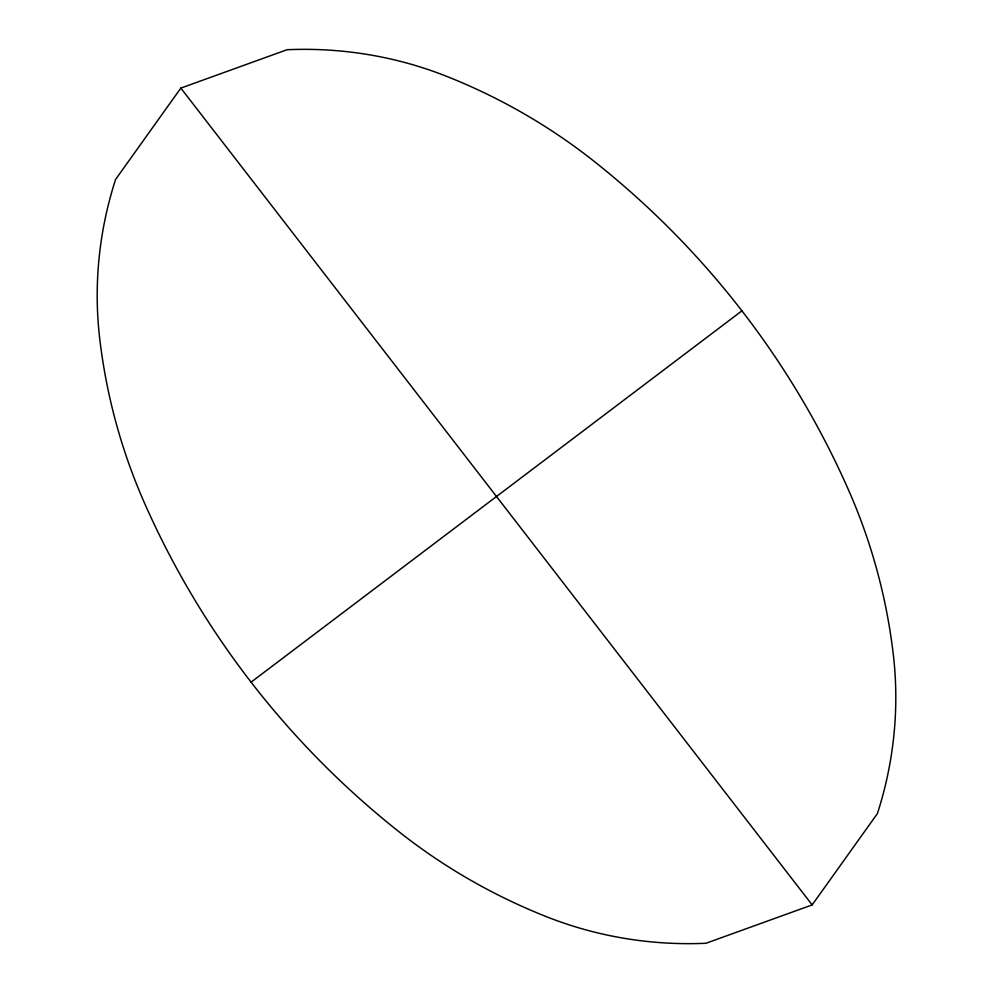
<?xml version="1.0" encoding="UTF-8"?>
<svg xmlns="http://www.w3.org/2000/svg" width="993" height="993" viewBox="0 0 993 993"><rect width="100%" height="100%" fill="white"/><g stroke="black" fill="none" stroke-linecap="round" stroke-linejoin="round"><path stroke-width="1.49" d="M180.838 88.092L115.585 179.448A389.219 376.31 -28.5 0 0 99.759 338.998A609.578 589.358 -28.5 0 0 144.457 502.954A920.908 890.349 -28.5 0 0 397.945 830.93A609.578 589.358 -28.5 0 0 546.162 916.576A389.219 376.31 -28.5 0 0 705.949 943.276L812.162 904.908L877.415 813.552A389.219 376.31 -28.5 0 0 893.241 654.002A609.578 589.358 -28.5 0 0 848.543 490.046A920.908 890.349 -28.5 0 0 595.055 162.07A609.578 589.358 -28.5 0 0 446.838 76.424A389.219 376.31 -28.5 0 0 287.051 49.724L180.838 88.092L812.162 904.908M251.08 682.166L741.92 310.834"/></g></svg>
